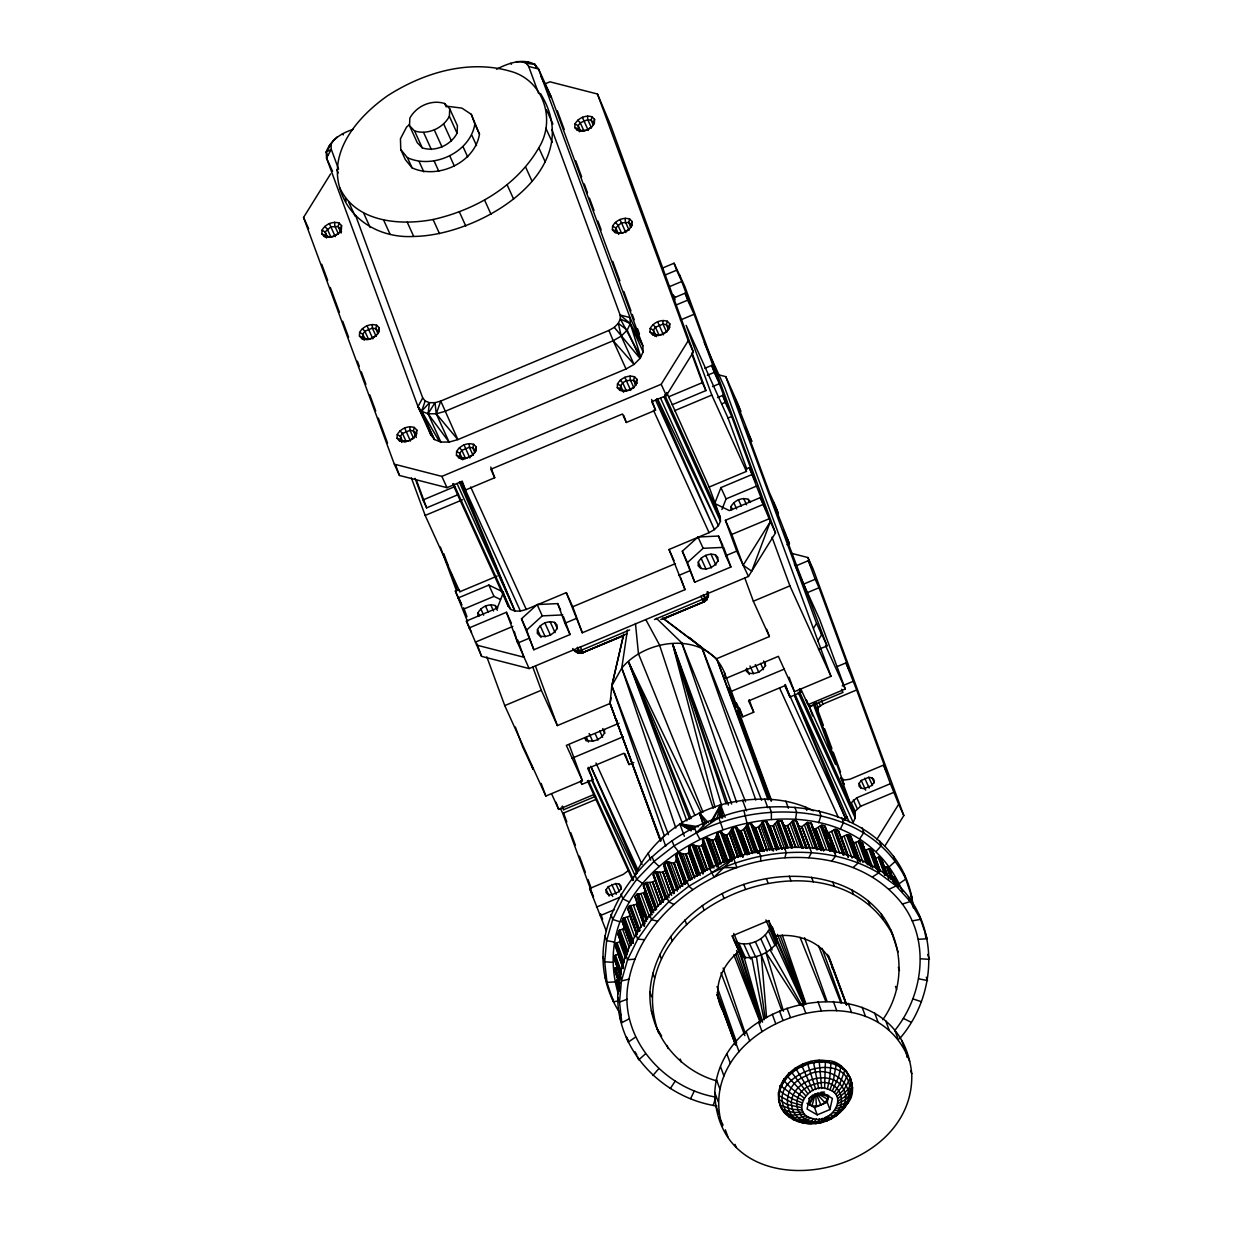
<?xml version="1.0" encoding="UTF-8"?>
<svg xmlns="http://www.w3.org/2000/svg" width="1233" height="1233" viewBox="0 0 1233 1233"><rect width="100%" height="100%" fill="white"/><g stroke="black" fill="none" stroke-linecap="round" stroke-linejoin="round"><path stroke-width="1.5" d="M625.932 955.729L617.949 934.059L618.904 930.684L625.547 927.802M825.124 1117.437L826.665 1120.982L831.967 1117.607L831.797 1118.547C816.061 1127.316 792.511 1125.344 782.046 1109.407C767.327 1082.358 801.296 1055.587 827.158 1060.858L830.95 1063.247L829.701 1078.459L827.374 1088.986C808.401 1081.31 788.75 1114 813.472 1118.732C831.212 1124.45 849.876 1095.104 827.374 1088.986M339.568 187.339C355.243 222.356 399.924 225.824 433.06 219.505C475.491 209.995 516.612 186.198 538.821 147.806C556.222 119.724 543.445 80.299 510.678 71.344C468.571 59.107 423.412 72.732 387.547 95.773C358.865 115.917 328.949 149.671 339.568 187.339C348.276 220.245 380.858 238.493 413.718 236.443C479.93 235.657 588.403 170.709 540.486 93.554M911.742 1073.743C915.379 1181.214 717.606 1215.121 714.786 1092.484C719.764 992.642 900.275 959.89 911.742 1073.743L910.601 1070.645M620.661 975.981L614.311 959.351L614.835 955.544L617.949 954.142L623.266 968.599M321.844 233.916L322.013 230.217C325.188 224.314 332.633 220.954 339.106 223.034L341.572 225.624L341.402 229.307C338.428 235.703 330.937 238.925 324.31 236.489L321.844 233.916L330.305 237.306M359.45 336.116L359.62 332.432C362.795 326.514 370.239 323.154 376.712 325.25L379.178 327.839L379.024 331.523C376.034 337.904 368.544 341.14 361.916 338.705L359.45 336.116L367.927 339.507M379.178 327.839L377.514 333.465L379.024 331.523M409.51 125.674L409.849 118.152C416.322 106.1 431.504 99.257 444.681 103.526L449.721 108.781L457.428 125.735L457.073 133.256C450.6 145.294 435.434 152.137 422.256 147.883L417.216 142.627L409.51 125.674L414.55 130.929L422.256 147.883M397.057 438.331L397.226 434.648C400.401 428.73 407.846 425.37 414.319 427.466L416.8 430.04L416.631 433.739C413.487 440.366 406.335 442.832 399.523 440.921L397.057 438.331L400.263 439.179L402.143 441.137L408.185 441.106M416.8 430.04L415.12 435.681L416.631 433.739M457.073 133.256L449.382 116.303L449.721 108.781M456.441 455.239L456.611 451.54C459.801 445.622 467.245 442.262 473.719 444.358L476.185 446.947L476.015 450.631L472.424 455.47L473.256 454.453L468.632 457.366L463.377 458.599L458.923 457.813L456.441 455.239L464.918 458.63L471.253 456.21M476.185 446.947L474.52 452.573L476.015 450.631M477.895 616.392L478.065 612.709C481.24 606.79 488.684 603.43 495.157 605.526L497.639 608.1M537.465 629.601L537.295 633.284L539.777 635.874C546.234 637.97 553.679 634.61 556.869 628.691L557.039 625.008L554.557 622.418C548.084 620.322 540.64 623.682 537.465 629.601L541.025 637.446M574.809 127.677L574.979 123.978C578.169 118.075 585.613 114.715 592.071 116.796L594.553 119.385L594.383 123.069C591.254 129.696 584.103 132.178 577.291 130.251L574.809 127.677L578.03 128.509L579.911 130.467L585.937 130.436M594.553 119.385L592.888 125.026L594.383 123.069M620.893 233.268L614.897 232.467L612.416 229.877L612.585 226.194C615.776 220.275 623.22 216.916 629.693 219.012L632.159 221.601L631.99 225.285C629.369 230.494 624.854 232.96 619.351 233.237L623.544 232.652M614.897 232.467L617.517 232.683L615.637 230.725L615.76 227.92L621.37 222.819L628.738 222.464L630.618 224.437L630.495 227.226L631.99 225.285M617.301 387.686L617.471 383.987C620.646 378.084 628.09 374.724 634.563 376.805L637.045 379.394L636.875 383.078C633.731 389.705 626.58 392.186 619.783 390.26L617.301 387.686L620.507 388.518L622.388 390.476L628.429 390.445M604.509 729.582L604.34 733.265C601.165 739.184 593.72 742.543 587.247 740.447L584.766 737.858L586.199 741.002M620.507 388.518L620.631 385.713L622.742 382.816L626.256 380.612L633.623 380.273L635.504 382.23L635.365 385.035L636.875 383.078M606.158 889.579L606.035 892.384L607.915 894.341L611.291 894.927L618.796 891.783L620.893 888.885L621.016 886.08L619.136 884.123L615.76 883.537L608.254 886.681L606.158 889.579L609.117 896.098M650.022 332.093L650.192 328.41C653.382 322.491 660.826 319.131 667.3 321.227L669.766 323.801L669.596 327.5C666.621 333.881 659.131 337.118 652.504 334.682L650.022 332.093L658.499 335.484M669.766 323.801L668.101 329.442L669.596 327.5M698.31 562.048L698.14 565.747L700.621 568.321C707.095 570.417 714.539 567.057 717.714 561.138L717.883 557.455L715.402 554.865C708.944 552.785 701.5 556.145 698.31 562.048L701.161 568.336M730.876 510.154L731.046 506.47C734.221 500.552 741.665 497.192 748.138 499.288L750.62 501.862M765.369 662.029L765.2 665.712C762.025 671.631 754.565 674.99 748.107 672.894L745.626 670.32M851.155 805.534L851.279 802.791L856.765 797.813L890.396 783.695L883.552 765.107L849.922 779.225L844.251 780.042L840.906 777.653L850.523 803.793M794.453 693.131L853.144 822.38L855.209 818.034L855.132 811.268L851.279 802.791M859.139 783.34L859 786.145L860.881 788.103L864.271 788.688L871.762 785.544L873.873 782.647L873.997 779.842L872.116 777.884L868.726 777.299L861.235 780.443L859.139 783.34L861.358 788.226M619.706 991.116L616.284 981.237L617.116 979.819L619.767 987.047M794.653 695.104L846.809 816.647L844.482 820.438L845.283 817.911L794.376 695.35M802.914 1112.074L793.62 1112.52L782.046 1109.407C769.716 1085.965 797.073 1061.875 819.775 1062.214C847.919 1051.071 868.109 1103.997 836.159 1108.359M887.714 876.493L881.78 859.694L878.867 857.182L875.6 858.153L880.254 870.806M621.016 1014.744C568.321 936.186 640.528 841.507 718.762 817.756C792.742 788.642 904.205 817.109 913.376 907.812M618.288 993.752C572.913 842.231 841.954 744.686 902.633 891.644M716.943 1106.032C663.801 1098.125 617.856 1052.319 617.702 997.189C618.796 930.915 674.158 878.59 733.589 858.076C792.387 837.577 868.109 844.528 908.459 896.638C939.716 938.883 933.443 999.84 899.566 1038.787M713.213 1105.492L715.849 1097.123C661.951 1087.876 616.5 1035.181 628.984 979.202C640.374 925.289 686.488 885.294 736.856 867.57C792.511 848.165 864.194 854.731 902.386 904.066C930.437 941.611 923.224 995.617 894.619 1030.68M802.698 1100.283L793.297 1095.12L780.289 1085.61L779.811 1090.696L783.433 1093.579L791.971 1098.711L801.804 1102.718M698.51 875.307L689.201 850.015C687.644 838.086 705.353 854.084 702.841 839.488C706.185 835.465 709.083 839.827 712.489 840.166C718.269 840.074 714.369 831.643 720.442 831.951C730.152 841.199 728.58 826.742 736.548 827.312C743.067 838.995 747.244 816.678 753.224 826.172L762.518 851.464M719.348 817.51L720.581 804.902C750.897 796.718 784.989 796.04 813.426 810.79M838.64 831.597C835.712 825.108 830.533 835.173 826.187 831.813M847.163 1104.044L850.77 1097.185L851.109 1094.087M824.584 1088.539L825.386 1062.337L827.158 1060.858M663.154 902.294L653.182 875.199C654.723 868.34 662.475 875.384 665.157 869.943C662.244 865.905 665.974 859.648 670.922 862.668C679.568 864.888 673.28 854.731 678.967 853.128C682.296 853.236 689.185 856.319 689.201 850.015M722.43 1126.453C690.634 1024.793 872.532 960.26 909.63 1061.366M780.289 1085.61L779.21 1094.21L778.455 1092.438L779.056 1100.453L780.088 1105.092L784.573 1112.89L780.304 1105.539M630.772 944.956L622.126 921.467L623.482 918.138L630.34 915.811M660.534 841.091L610.058 703.457L611.83 685.764L621.756 668.086L627.443 630.001M716.774 1080.909C677.857 1070.121 648.527 1032.915 649.93 992.164C653.32 940.332 696.876 900.398 743.761 884.431C790.06 868.833 848.72 874.197 881.302 914.115C904.328 944.478 904.991 988.681 882.782 1019.706M658.576 1032.792C613.433 906.548 831.566 819.513 892.553 934.537M795.516 819.39L796.657 812.177L794.853 807.261M615.652 947.144L615.868 943.353L619.567 941.781L625.547 958.041M732.279 935.924L735.485 942.027C748.57 947.622 764.552 940.055 770.255 927.416L768.837 920.573M837.947 1103.504L845.314 1099.882L852.095 1092.284L852.496 1087.383L850.416 1078.135L846.177 1070.753L841.63 1067.978L841.045 1066.16L838.671 1076.64L832.275 1091.035M611.075 697.863L610.058 703.457L660.549 840.844M619.536 984.427L614.466 969.03L617.903 966.379M662.491 899.211L654.507 877.526C656.85 885.941 644.011 878.959 643.456 886.095L653.043 911.819M623.312 636.089L611.83 685.764L664.433 836.159M829.917 1109.546L832.398 1098.403L822.226 1092.592L809.557 1097.909L807.076 1109.037L817.248 1114.863L829.917 1109.546L827.251 1102.302L828.684 1095.474L817.464 1092.885M850.94 837.238C850.554 831.628 841.553 837.361 841.538 837.361L848.181 855.44M623.682 634.178L611.83 685.764L668.456 834.679M784.959 857.659L786.222 852.527L784.404 847.61M409.356 124.595L406.505 127.184L400.448 138.759L400.756 149.532L407.399 157.654C432.999 169.553 470.282 152.63 474.859 123.994L471.299 114.33L461.866 108.103L448.196 106.392M400.756 149.532L405.38 159.704L412.022 167.827C437.623 179.725 474.89 162.802 479.467 134.166L471.299 114.33M628.337 909.954C626.272 903.142 636.798 907.349 637.862 901.986M716.805 819.082L720.581 804.902C684.207 816.277 649.544 840.783 634.548 876.786M813.795 1095.336L808.416 1103.982L812.038 1105.724L815.152 1094.118M339.106 223.034L338.15 226.502L341.125 233.022M376.712 325.25L375.757 328.702L377.992 333.604M414.319 427.466L413.379 430.918L416.338 437.453M473.719 444.358L472.763 447.81L474.982 452.711M592.071 116.796L591.131 120.264L593.35 125.15M629.693 219.012L628.738 222.464L630.957 227.365M634.563 376.805L633.623 380.273L635.843 385.158M667.3 321.227L666.344 324.68L668.563 329.581M812.948 1090.604L802.113 1066.468L802.853 1064.094L803.515 1065.928L810.882 1061.521L813.641 1062.861L819.128 1060.426L819.775 1062.214C835.188 1060.827 854.561 1071.831 851.618 1089.463M818.697 822.704L820.916 815.645L819.113 810.728M761.3 1020.724L739.815 953.232L744.131 957.394C755.983 958.827 768.298 953.248 775.788 944.093L776.374 937.881L804.548 1004.633M819.282 1118.87L817.756 1122.539L815.845 1123.525L797.782 1121.429M848.011 1074.005L842.293 1086.396L835.897 1094.38M895.697 880.516L894.326 877.125L890.426 877.357M781.614 1085.826L783.849 1079.045L784.527 1080.832L788.981 1073.08L791.971 1072.787L795.424 1068.025L802.113 1066.468M788.981 1073.08L787.764 1076.748L805.781 1095.752M355.798 215.975L422.719 397.905L425.169 401.002L421.624 411.252L434.448 439.518L440.859 442.046L449.089 442.077L457.875 439.611L626.04 368.991L634.039 364.413L640.05 358.402L643.133 351.883L642.84 345.841L551.398 97.284L538.559 69.017L534.891 64.363C522.36 57.936 508.088 63.33 496.483 69.233M708.158 593.011L708.528 595.616L704.952 601.319L662.892 619.089M662.938 619.12L703.735 601.997L706.971 599.577L708.081 593.689L708.019 597.096L704.952 601.319L660.842 619.505M812.038 1105.724C818.712 1107.188 826.542 1103.52 828.499 1096.723L818.82 1093.517M829.963 1089.833L833.523 1079.692L836.128 1064.927L834.587 1062.8L830.95 1063.247M636.952 899.566C630.448 892.754 644.027 895.066 645.676 890.765M503.526 592.164L497.315 608.054L466.398 621.047L481.579 656.357L529.127 668.563L748.462 576.458L775.495 532.918L684.731 286.21L674.066 263.215L662.136 268.224M751.853 474.613L720.935 487.59L714.708 503.48L729.397 510.601L760.314 497.608L765.446 508.921L749.294 467.646L745.626 469.172L746.443 471.391L709.16 487.05L720.272 517.244L720.457 521.266L718.407 525.612L714.4 529.62L709.067 532.671L669.026 549.486L685.024 589.636L582.3 632.776L566.301 592.626L526.275 609.441L520.418 611.075L514.932 611.059L510.662 609.379L508.227 606.282L452.634 483.814M721.921 509.491L726.067 498.903L720.935 487.59M850.416 1078.135L844.066 1089.433L837.099 1096.43M654.954 879.668L662.737 901.816M837.053 1114.447L834.217 1116.235L830.425 1114.586M422.719 397.905L417.987 406.628L434.448 439.518L430.81 434.879L417.987 406.628L326.529 158.055L326.267 152.029C330.29 140.069 341.556 132.964 353.1 129.434M521.913 61.65L526.244 63.33L528.68 66.428L538.559 69.017L630.017 317.575L630.279 323.616L627.196 330.12L621.201 336.131L613.202 340.724L445.051 411.344L436.266 413.795L428.051 413.764L421.624 411.252L417.987 406.628M844.096 784.358L817.402 711.795L818.327 707.603L822.997 704.074L856.642 689.956L845.946 662.892L837.099 666.606M700.868 596.094L703.735 601.997L708.019 597.096L707.973 591.701M690.619 1098.634L694.456 1090.619M840.274 829.254L843.511 822.519L841.707 817.602M753.224 826.172C759.05 833.046 763.52 814.427 768.128 824.23L777.437 849.537M809.495 1104.706L814.828 1093.979M713.075 819.96L720.581 804.902L725.143 817.294M808.894 857.629L811.499 852.496L801.928 826.649L798.599 826.141M852.496 1087.383L845.591 1096.26L838.132 1101.054M341.572 225.624L339.907 231.265L341.402 229.307M630.618 224.437L632.159 221.601M635.504 382.23L637.045 379.394M573.9 650.038L577.352 652.658L581.606 653.12L623.898 635.519L581.606 653.12L577.352 652.658L573.9 650.038L579.063 653.305L583.101 652.658L582.592 651.101M710.485 822.519L720.581 804.902L722.785 817.818M520.418 611.075L461.62 481.548L446.993 487.682L399.446 475.46L394.313 464.163L303.549 217.455L330.583 173.915M394.313 464.163L441.861 476.385L661.196 384.264L688.23 340.724L597.466 94.016L549.918 81.81L544.801 83.952M462.175 481.086L465.457 490.025L494.71 477.741L490.857 469.264L622.465 413.995L626.318 422.472L655.555 410.188L651.718 401.711L666.329 395.562L693.362 352.037L610.72 125.427L597.466 94.016M813.549 628.198L816.554 623.359L725.79 376.651L718.469 374.77M817.695 641.114L821.687 634.671L820.623 631.758L827.035 645.892L818.527 649.467M876.663 839.719L898.687 804.24L890.396 783.695M884.801 846.192L903.82 815.552L813.056 568.845L807.923 557.547L791.463 553.309M748.462 576.458L743.145 565.223L770.363 521.621L760.314 497.608M768.128 824.23L769.931 825.94L773.199 825.725L777.607 820.839L782.076 821.07L792.264 847.04M816.338 1118.994L813.41 1122.739L808.879 1123.263M670.305 1088.539L675.237 1081.079M859.663 838.887L863.824 832.599L862.021 827.682M834.618 1110.625L842.601 1109.561C862.823 1086.52 827.775 1061.351 806.212 1075.931C779.765 1084.608 780.905 1124.82 811.9 1123.602M848.535 1101.978L844.297 1108.267L836.513 1115.603L831.289 1118.87L827.882 1116.173L825.879 1119.24C797.073 1132.31 783.864 1091.714 814.212 1084.393C841.338 1073.789 853.421 1111.056 825.879 1119.24L825.833 1117.144M834.279 1092.561L839.904 1083.715L844.775 1070.383L846.177 1070.753M629.631 629.971L581.729 650.084L580.034 652.519L577.214 647.587M337.118 136.986L333.095 141.024L326.267 152.029L327.577 155.45M414.55 130.929C427.743 135.183 442.909 128.34 449.382 116.303M855.132 811.268L860.603 806.29L894.249 792.172M784.28 825.355C789.921 828.191 791.293 817.371 796.996 821.61L806.767 847.98M831.859 860.911L835.758 855.964L824.677 825.956C820.377 822.997 815.614 831.427 812.917 828.468M337.811 234.147L338.643 233.129L334.02 236.042L328.764 237.275M375.418 336.362L376.25 335.33L371.626 338.243L366.386 339.476M590.777 127.908L591.624 126.891L586.985 129.804M413.024 438.578L413.856 437.545L409.233 440.458M628.383 230.124L629.231 229.091L624.607 232.004M666.005 332.34L666.837 331.307L662.213 334.22L656.958 335.453M633.269 387.917L634.101 386.9L629.477 389.813M845.237 818.496L846.809 816.647L849.121 821.733M847.256 1101.639L850.369 1098.033M652.843 1075.515L658.715 1068.749M876.339 851.325L881.287 845.622L879.483 840.706M801.928 826.649L807.338 822.473L811.499 823.474L821.471 850.585M629.323 1018.751L621.802 1022.696L619.505 1002.105L621.447 980.929L627.566 959.752L637.677 939.145L651.533 919.679L668.733 901.862L688.831 886.219L711.256 873.134L723.154 867.678L736.856 867.57L733.589 858.076L713.999 877.172L709.453 868.217M706.509 822.442L696.414 832.814L673.989 845.9L653.906 861.543L636.69 879.36L622.85 898.826L612.724 919.433L606.621 940.609L604.679 961.786L606.96 982.377L613.418 1001.828L618.75 1000.826M425.169 401.002L429.485 402.682L435.018 402.682L440.767 401.049L608.932 330.429L614.296 327.346L618.303 323.308L620.353 318.946L620.137 315.001L551.875 129.48M627.936 870.883L623.266 874.413L589.636 888.531L606.235 930.915M707.033 595.893L702.964 600.671L705.461 599.839L703.596 594.522M813.472 1118.732C809.572 1124.65 802.051 1123.987 797.027 1119.826M563.481 616.7L570.047 634.548L533.858 649.76L521.497 618.796L537.141 604.555L557.686 603.6L560.614 610.058M533.858 649.76L526.63 630.109L542.273 615.868L562.818 614.913M694.703 582.207L687.475 562.556L703.134 548.315L723.663 547.36L730.892 567.01L694.703 582.207L682.342 551.243L698.001 537.018L718.531 536.047L722.939 545.741M808.817 1098.618L812.886 1094.919M645.321 1053.968L638.694 1059.902L637.492 1056.635M853.251 867.415L858.353 862.823L856.55 857.921M889.856 866.229L895.435 861.235L893.632 856.319M810.882 1061.521L807.769 1064.295L815.784 1089.525M703.426 601.627L705.461 599.839M675.823 828.052L621.756 668.086C646.693 637.615 707.418 630.911 724.418 672.494L771.596 800.71M838.193 1113.522L841.584 1110.717L835.558 1116.204M842.601 1109.561L845.453 1106.525L839.365 1113.075L832.691 1112.721M837.854 1098.68L848.042 1089.494L851.602 1082.697M703.704 601.951L706.971 599.577L706.524 598.144M810.775 1118.084L802.575 1122.076L792.85 1119.394L795.485 1119.086M635.427 1037.153L628.26 1042.132L626.441 1037.23L628.352 1040.452M899.828 883.198L905.885 879.006C868.279 803.515 764.198 797.474 696.414 832.814L694.611 827.898M711.256 873.134L733.589 858.076M872.471 876.956L878.651 872.918L896.129 885.941L910.262 901.554L920.712 919.325L912.281 920.881M831.289 1118.87L827.882 1119.564M581.606 653.12L627.135 633.67M842.617 819.436L845.283 817.911L784.912 684.931M705.446 600.44L706.971 599.577M326.267 152.029L331.276 149.332L331.061 145.386L329.334 145.509M909.168 900.105L912.328 898.441L904.066 874.089M706.756 597.743L708.019 597.096M859.031 859.586L852.512 843.233L859.416 841.076L862.36 842.987L870.991 866.475M808.324 1117.067L801.589 1119.888L795.516 1120.196C743.006 1080.647 861.035 1035.427 849.229 1099.589L844.328 1103.504L837.284 1105.955M889.008 889.286L896.129 885.941L894.31 881.025M664.618 275.236L676.64 270.181L674.066 263.215M669.75 286.534L681.772 281.494L676.64 270.181M673.079 298.232L685.101 293.177L690.233 304.489L681.772 281.494M675.715 305.168L687.66 300.143L685.101 293.177M680.431 320.01L694.087 314.276L687.66 300.143M704.86 368.297L711.688 365.43L718.099 379.564L694.087 314.276M707.372 375.279L714.246 372.397L711.688 365.43M458.476 494.479L426.618 507.857L423.027 499.951L454.885 486.573M691.728 353.856L702.332 382.662L668.687 396.779L669.041 397.704M712.504 386.592L719.378 383.71L714.246 372.397M709.16 487.05L672.293 404.686L705.923 390.568L692.006 352.761M497.13 576.088L459.832 591.748L425.185 515.44L462.483 499.781M674.513 410.728L711.795 395.069L686.149 325.389L728.025 418.033L746.859 469.187M717.56 397.565L722.708 395.392L727.84 406.705L719.378 383.71M721.613 403.9L725.266 402.359L722.708 395.392M728.025 418.033L731.693 416.492L725.266 402.359M467.615 621.74L455.362 591.069L459.03 589.544L459.832 591.748M457.936 598.051L488.854 585.059L502.941 591.886M463.069 609.349L493.986 596.371L500.506 599.531M726.067 498.903L756.985 485.91M468.956 628.013L506.424 612.277L511.418 623.266M775.495 532.918L770.363 521.621L751.729 571.187L743.145 565.223L736.733 551.089L725.405 520.311L762.873 504.574M475.368 642.146L512.851 626.41M743.145 565.223L731.816 534.444L769.3 518.708M582.3 632.776L572.729 606.759L675.453 563.62M528.726 638.447L517.752 643.056L529.127 668.563M570.047 634.548L564.914 623.251L575.873 618.642M678.612 575.503L689.571 570.894M730.892 567.01L725.759 555.698L736.733 551.089M786.993 544.709L789.428 543.676L773.276 502.401L778.408 513.714L775.85 506.748L769.423 492.614L745.41 427.342L751.822 441.46L735.669 400.201L740.802 411.498L738.228 404.532L725.79 376.651M654.476 619.536L702.363 599.423L705.014 597.913L703.195 594.768M795.948 565.885L808.339 560.676L812.193 569.153L807.923 557.547M569.122 744.64L582.392 780.705L545.834 796.056L504.759 705.615L541.318 690.264L532.702 666.822M664.048 618.981L716.697 658.684L769.392 636.552L753.348 601.226L789.906 585.875L771.997 537.187M802.791 584.457L815.183 579.263L808.339 560.676M806.644 592.95L819.02 587.74L815.183 579.263M541.318 690.264L557.362 725.59L610.058 703.457L660.934 840.675M619.043 723.247L566.348 745.379L582.392 780.705M725.682 678.458L778.377 656.341L794.422 691.667L830.98 676.316L724.819 387.794L704.29 342.574M571.958 758.264L623.251 736.733M731.154 691.405L784.219 669.118M580.496 781.229L581.914 784.373L592.888 779.765L588.28 767.265M592.888 779.765L587.756 768.467L623.944 753.255L629.077 764.568L633.777 762.595M736.348 702.687L742.775 716.82L753.733 712.212L749.14 699.712M753.733 712.212L748.601 700.914L784.789 685.718L789.921 697.015L800.895 692.407L799.631 688.985M842.17 685.933L852.789 681.479M551.552 793.759L558.641 809.372L594.152 794.453M800.88 689.062L807.969 704.675L845.252 689.016L819.606 619.32L794.422 563.82M562.233 806.552L563.666 809.711L595.539 796.333M812.655 715.941L809.341 706.54L842.971 692.422L841.538 689.262M809.326 706.941L813.718 705.091L835.604 764.568L809.68 707.48M589.636 888.531L593.489 897.023L562.71 813.379L596.34 799.261M596.479 907.118L619.49 897.454M600.317 915.595L614.481 909.646M806.952 1103.258L814.581 1107.619L827.251 1102.302M879.992 870.729L872.687 850.847L869.419 848.628L866.229 849.876L872.887 867.955M723.154 867.678C772.428 847.364 831.689 845.345 878.651 872.918L876.848 868.001M627.15 999.254L619.505 1002.105L617.702 997.189M806.151 1115.695L798.383 1117.869L788.519 1116.651M576.659 652.257L578.616 651.872L579.063 653.305L583.101 652.658L580.219 646.77M902.386 904.066L910.262 901.554L908.459 896.638M576.058 650.901L581.729 650.084M628.984 979.202L621.447 980.929L619.644 976.012M883.691 867.354C891.983 863.485 890.889 878.343 894.187 882.104M804.332 1114.015L791.756 1115.249L784.882 1113.307L783.895 1111.149L786.469 1113.445M815.845 1123.525L821.81 1122.492L822.241 1118.331M634.779 959.166L627.566 959.752L617.949 933.535M918.385 939.299L927.17 938.76L918.909 914.408M614.373 981.93L606.96 982.377L605.156 977.461M820.931 1092.207L824.476 1092.037M528.418 61.835L516.396 61.65M801.943 1109.916L792.172 1109.33L780.088 1105.092M581.745 131.037L583.286 131.068M624.237 391.046L625.778 391.077M403.992 441.691L405.534 441.722M463.377 458.599L464.918 458.63M920.558 958.781L929.451 959.351L927.648 954.434M612.184 962.264L604.679 961.786L602.875 956.87M707.927 595.585L707.079 591.84M644.35 939.654L637.677 939.145L635.874 934.229M577.291 130.251L579.911 130.467M324.31 236.489L326.93 236.705M652.504 334.682L655.124 334.898M361.916 338.705L364.536 338.921M619.783 390.26L622.388 390.476M399.523 440.921L402.143 441.137M458.923 457.813L461.543 458.029M618.134 984.242L616.793 983.441M526.244 63.33L534.891 64.363L536.54 67.645M801.419 1107.588L786.854 1104.46L778.47 1099.189M698.495 826.757L679.815 823.844L684.377 836.236M614.034 942.043L606.621 940.609L604.802 935.693M918.724 978.832L927.524 980.528L926.307 977.245M614.681 971.311L615.899 972.236M801.373 1105.169L791.339 1102.333L778.963 1095.613M476.447 645.044L523.994 657.266L517.798 640.127M657.466 921.221L651.533 919.679L649.729 914.763M612.416 229.877L615.637 230.725M694.641 827.913L679.815 823.844L691.143 830.857M619.875 921.822L612.724 919.433L610.921 914.516M912.929 998.884L921.405 1001.705M693.809 829.562L679.815 823.844L690.896 830.364M630.279 323.616L620.353 318.946L640.744 356.907L630.279 323.616L620.137 315.001L630.017 317.575L642.84 345.841L630.279 323.616L643.133 351.883M903.357 1018.381L911.279 1022.311M629.539 902.14L622.85 898.826L621.031 893.91M673.757 904.359L668.733 901.862L666.93 896.946M824.677 825.956L834.756 851.941M574.979 123.978L578.154 125.704L580.373 130.606M612.585 226.194L615.76 227.92L618.719 234.455M650.192 328.41L653.367 330.136L656.326 336.655M617.471 383.987L620.631 385.713L623.605 392.248M322.013 230.217L325.173 231.943L327.392 236.844M359.62 332.432L362.779 334.158L364.999 339.06M456.611 451.54L459.786 453.266L462.745 459.801M397.226 434.648L400.386 436.374L402.605 441.275M818.573 1094.149L827.543 1099.22M784.882 1113.307L789.043 1115.742M804.039 1097.94L791.247 1088.246L784.28 1081.141L783.849 1079.045M642.763 883.537L636.69 879.36L634.887 874.444M834.587 1062.8L840.767 1067.316M662.583 617.964L701.993 647.895L761.624 800.309M689.339 637.415L701.993 647.895L755.844 800.063M692.776 889.548L688.831 886.219L687.012 881.302M849.784 1096.291L850.77 1097.185M659.193 866.537L653.906 861.543L652.087 856.627M795.424 1068.025L810.297 1092.037M656.403 618.272L681.772 642.871L745.564 801.697M593.011 122.221L591.131 120.264L587.756 119.663L580.25 122.807L578.154 125.704L579.51 131.777M548.993 94.787L551.398 97.284L540.671 75.876M675.407 297.446L672.925 294.857L675.067 299.573M668.224 326.637L666.344 324.68L662.969 324.094L655.463 327.238L653.367 330.136L654.723 336.208M377.637 330.675L375.757 328.702L372.381 328.117L364.891 331.261L362.779 334.158L364.136 340.231M474.643 449.783L472.763 447.81L469.388 447.225L461.882 450.369L459.786 453.266L461.142 459.339M415.244 432.875L413.379 430.918L409.988 430.332L402.497 433.477L400.386 436.374L401.742 442.447M577.753 120.171L580.25 122.807L583.964 130.975M615.359 222.387L617.856 225.023L621.571 233.191M652.966 324.587L655.463 327.238L659.177 335.391M620.23 380.18L622.742 382.816L626.441 390.984M324.772 226.41L327.284 229.045L330.983 237.214M362.379 328.625L364.891 331.261L368.59 339.429M459.385 447.733L461.882 450.369L465.596 458.537M399.985 430.826L402.497 433.477L406.196 441.63M572.713 648.512L575.087 651.656M816.739 1093.717L824.831 1102.549M708.297 822.719L699.419 812.886L703.581 825.987M608.932 330.429L613.202 340.724L634.039 364.413L621.201 336.131L618.303 323.308L627.196 330.12L640.05 358.402L614.296 327.346M807.877 1093.763L791.971 1072.787M510.647 63.284L511.495 64.286M342.481 133.904L343.329 134.906M678.381 851.587L673.989 845.9L672.185 840.983M615.344 718.3L617.194 720.766M800.017 1005.018L765.94 952.508L783.464 1011.23M643.456 886.095L653.12 910.416M706.139 823.675L699.419 812.886L703.319 823.505M656.865 1028.152L661.643 1036.044M617.949 934.059L626.01 954.65M578.138 651.748L579.063 653.305M439.41 441.476L421.624 411.252L429.485 402.682L428.051 413.764L440.859 442.046M611.614 996.911L613.51 1000.133M634.995 1051.764L636.891 1055.001M770.116 949.949L802.144 1005.943M645.815 619.613L659.501 644.936L713.213 808.262M699.789 839.103L696.414 832.814L718.762 817.756L722.862 829.408M719.009 1117.16L723.108 1125.097M686.858 820.839L628.676 662.152L701.284 812.979M657.42 398.567L718.407 525.612L660.518 398.105M592.333 780.073L636.999 873.58M775.788 944.093L803.824 1004.864M845.946 662.892L849.799 671.369L819.02 587.74M789.428 543.676L783.017 529.543L827.035 645.892M749.294 467.646L755.706 481.779L731.693 416.492M883.552 765.107L887.406 773.584L856.642 689.956M591.455 127.816L587.756 119.663L587.617 116.025M688.23 340.724L693.362 352.037M816.554 623.359L821.687 634.671M898.687 804.24L903.82 815.552M711.795 395.069L746.443 471.391M825.571 645.66L845.252 689.016M588.218 130.39L582.377 117.258M702.332 382.662L705.923 390.568M629.061 230.032L625.362 221.878L625.223 218.241M789.906 585.875L830.98 676.316M748.138 499.288L749.556 502.432M625.825 232.605L619.983 219.474M872.116 777.884L874.336 782.785M743.684 498.502L746.535 504.79M666.668 332.247L662.969 324.094L662.83 320.457M868.726 777.299L872.44 785.452M663.431 334.821L657.59 321.674M738.428 499.735L741.295 506.023M864.749 778.223L869.188 788.026M861.235 780.443L865.689 790.23M733.805 502.648L736.656 508.936M821.455 700.683L822.997 704.074M731.046 506.47L732.464 509.599M818.789 702.209L820.33 705.6M816.03 702.517L818.327 707.603M546.481 109.86L552.908 123.994M814.227 702.995L817.309 709.776M856.765 797.813L860.603 806.29M813.549 703.319L817.402 711.795M853.328 799.97L857.182 808.447M725.405 520.311L731.816 534.444M666.683 392.51L672.293 404.686M806.459 700.221L809.341 706.54M840.906 777.653L843.989 784.435M545.911 128.34L552.338 142.458M661.196 384.264L666.329 395.562M664.664 394.776L720.272 517.244M799.523 691.805L855.008 814.011M664.155 397.257L720.457 521.266M798.105 692.268L855.209 818.034M655.617 400.139L714.4 529.62L656.865 398.829M538.821 147.806L545.233 161.939M653.459 410.204L709.067 532.671M779.58 687.983L838.363 817.464M715.402 554.865L718.253 561.154M763.597 661.011L765.739 665.728M710.948 554.095L715.941 565.084M760.576 663.369L763.427 669.658M613.202 340.724L626.04 368.991M633.932 387.84L630.233 379.672L630.109 376.034M698.001 537.018L703.134 548.315M705.708 555.328L711.41 567.889M755.32 664.602L758.896 672.463M630.695 390.399L624.869 377.267M525.628 167.072L532.039 181.205M701.084 558.241L706.077 569.23M749.988 665.959L753.548 673.804M746.504 668.194L749.356 674.482M682.342 551.243L687.475 562.556M507.179 184.904L513.591 199.037M669.026 549.486L674.019 560.476M474.859 123.994L479.467 134.166M471.915 135.414L476.539 145.586M444.681 103.526L446.223 106.917M462.991 146.619L467.615 156.791M484.631 200.193L491.042 214.326M443.741 124.071L451.448 141.024M449.644 155.682L454.253 165.854M434.324 130.004L442.015 146.958M423.628 132.517L431.334 149.47M459.4 211.968L465.812 226.101M434.155 161.014L438.763 171.187M770.147 924.149L776.913 939.068M770.502 925.891L777.376 941.01M770.255 927.416L777.406 943.183M776.004 943.846L765.909 919.926M768.39 930.745L775.187 945.711M419.205 161.723L423.828 171.896M765.292 935.015L772.089 949.98M407.399 157.654L412.022 167.827M760.807 938.806L766.849 952.107M433.06 219.505L439.487 233.638M755.367 941.75L761.408 955.051M749.51 943.553L755.552 956.854M743.807 944.046L750.604 958.997M738.814 943.168L745.611 958.133M743.838 957.363L733.743 933.443M735.485 942.027L742.636 957.779M733.589 939.5L740.509 954.496M407.291 222.31L413.718 236.443M566.301 592.626L572.729 606.759M383.694 220.214L390.121 234.347M554.557 622.418L557.408 628.707M602.752 728.564L604.894 733.281M550.103 621.648L555.097 632.637M599.716 730.922L602.567 737.211M363.766 213.355L370.177 227.488M473.087 455.378L469.388 447.225L469.249 443.587M537.141 604.555L542.273 615.868M544.863 622.881L550.565 635.442M595.185 733.727L598.036 740.016M469.85 457.952L464.009 444.82M336.84 169.815L338.258 172.959M348.739 202.166L355.166 216.299M540.224 625.794L545.217 636.783M589.127 733.496L592.703 741.357M332.571 171.356L326.529 158.055L331.276 149.332L338.566 169.152M586.369 737.319L588.511 742.019M470.667 486.958L526.275 609.441M596.001 762.996L642.069 864.487M590.931 766.387L637.8 869.619M521.497 618.796L526.63 630.109M457.042 483.552L514.932 611.059L461.065 481.81M591.778 780.319L635.396 876.386M341.526 231.712L338.15 226.502L330.783 226.841L325.173 231.943L326.529 238.015M453.559 483.613L510.662 609.379M588.295 780.381L633.5 879.946M587.494 780.843L632.776 880.578M338.474 234.054L334.775 225.901L334.652 222.264M335.237 236.628L329.396 223.497M441.861 476.385L446.993 487.682M376.08 336.27L372.381 328.117L372.258 324.479M488.854 585.059L493.986 596.371M495.157 605.526L497.3 610.243M372.844 338.844L367.002 325.712M619.136 884.123L621.355 889.024M490.703 604.74L493.554 611.029M413.687 438.486L409.988 430.332L409.865 426.695M615.76 883.537L619.459 891.69M410.45 441.06L404.609 427.913M485.463 605.973L488.314 612.262M611.768 884.462L616.223 894.264M608.254 886.681L612.709 896.468M303.549 217.455L308.682 228.752M480.839 608.886L483.69 615.175M478.065 612.709L479.498 615.837M560.399 808.293L562.71 813.379M455.362 591.069L461.789 605.203L459.832 599.916M466.398 621.047L471.53 632.344M590.761 766.417L637.045 871.515M799.508 689.247L800.895 692.407L799.523 688.954M776.79 940.979L804.286 1004.525M689.694 819.251L628.676 662.152L694.811 815.183M459.385 481.98L514.932 611.059M622.126 921.467L630.741 943.939M816.261 1094.01L820.916 1104.953M534.891 64.363L536.355 67.846M703.026 812.223L638.463 653.767L635.457 623.466M723 1010.937L721.875 1007.315L723 1010.937C710.732 990.5 721.582 964.884 739.137 951.367L732.14 935.939L768.698 920.589L775.696 936.017C798.707 932.657 828.037 943.445 832.537 968.676M800.047 937.311L825.848 1001.55M628.676 662.152L691.174 818.512M777.468 934.429L804.979 1004.232M818.45 945.557L840.906 1002.938M621.756 668.086L682.681 823.998M733.82 954.835L760.437 1022.928M720.981 972.837L744.855 1035.628M769.377 799.308L716.697 658.684L768.051 799.863M827.451 954.357L846.362 1004.849M729.027 687.475L736.363 707.31M737.704 710.917L771.103 801.08M832.552 966.98L846.578 1004.833M717.159 992.334L735.901 1042.887M679.599 274.913L680.493 277.348M895.775 879.499L898.425 886.727M895.882 879.992L897.871 885.417M894.326 877.125L898.025 886.527M893.771 876.94L896.437 884.169M893.139 876.971L895.805 884.2M894.079 882.628L889.363 868.972M888.022 867.107L893.339 881.564M887.606 866.768L892.923 881.225M887.02 866.645L891.675 879.299M886.373 866.737L891.027 879.391M881.533 859.247L888.854 879.114M882.088 862.53L886.743 875.183M879.946 857.551L886.604 875.615M879.483 857.259L886.126 875.322M878.867 857.182L885.525 875.245M878.235 857.32L884.893 875.399M872.394 850.416L880.023 871.238M879.776 871.762L872.687 850.847M870.56 848.905L878.543 870.575M870.051 848.658L878.019 870.344M869.419 848.628L876.74 868.51M817.34 708.99L823.305 725.204M824.63 728.811L831.921 748.616M833.246 752.222L840.536 772.028M868.803 848.843L876.108 868.71M862.006 842.601L871.084 866.984M870.236 865.705L862.36 842.987M859.971 841.276L868.602 864.765M859.416 841.076L868.063 864.564M858.785 841.122L867.415 864.61M806.305 700.144L807.969 704.675M858.183 841.368L866.152 863.054M898.102 951.999L890.842 929.898M855.717 842.617L863.023 862.484M881.302 914.115L883.013 918.755M850.909 836.221L860.372 862.006M850.508 835.866L859.586 860.726M856.087 852.357L858.738 859.586M898.348 967.427L899.489 970.525M855.163 850.462L858.492 859.493M848.273 834.756L856.92 858.245M847.688 834.618L856.334 858.106M789.105 677.241L794.422 691.667M847.056 834.695L855.702 858.183M846.485 835.003L854.454 856.688M868.109 900.537L869.82 905.192M844.143 836.436L852.126 858.122M766.741 629.339L769.392 636.552M785.329 684.515L789.921 697.015M841.245 837.392L847.888 855.455M838.471 830.61L848.289 857.197M838.024 830.302L847.95 856.889M895.497 986.415L896.638 989.513M744.732 577.784L753.348 601.226M835.62 829.408L844.929 854.7M835.018 829.316L844.312 854.608M834.371 829.455L843.68 854.746M833.832 829.809L843.141 855.101M831.659 831.412L839.627 853.097M851.695 889.64L853.406 894.279M836.452 852.419L828.576 832.568L835.882 852.435M828.853 832.599L836.159 852.481M718.531 536.047L725.759 555.698M825.17 826.218L835.142 853.313M830.179 842.648L833.508 851.679M825.293 829.408L828.622 838.44M901.647 1040.467L905.068 1049.761M822.134 825.278L831.443 850.585M821.517 825.247L830.811 850.554M820.885 825.447L830.194 850.739M557.316 110.754L564.221 129.496M575.78 160.907L581.637 176.843M584.242 183.917L587.494 192.764M589.451 198.081L594.013 210.458M597.913 221.092L601.18 229.939M612.739 261.35L619.891 280.816M623.806 291.435L630.972 310.916M632.267 314.446L634.224 319.763M637.476 328.61L639.434 333.912M820.377 825.833L829.686 851.124M894.742 1029.925L898.163 1039.203M818.388 827.59L826.357 849.275M815.984 828.93L823.952 850.616M815.691 829.008L823.675 850.693M815.414 828.992L823.382 850.678M885.695 1020.708L889.116 1030.002M805.488 806.767L806.798 810.312M811.16 823.089L821.132 850.184M832.645 881.78L834.356 886.435M810.636 822.873L820.608 849.969M811.684 826.187L816.493 839.041M817.818 842.663L820.33 849.676M807.969 822.442L817.941 849.552M651.61 399.461L655.555 410.188M807.338 822.473L817.309 849.568M528.68 66.428L538.621 93.446M806.736 822.719L816.708 849.814M806.274 823.135L815.583 848.427M874.721 1013.094L878.143 1022.388M804.471 825.031L813.117 848.52M810.189 848.227L801.65 826.665L809.619 848.335M799.046 826.372L807.029 848.042M796.595 821.255L806.567 848.35M806.166 847.734L796.996 821.61M796.025 821.101L805.997 848.196M862.129 1007.238L865.535 1016.531M793.281 820.916L803.253 848.011M785.806 801.157L788.411 808.231M792.649 820.993L802.621 848.088M792.064 821.286L802.036 848.381M791.648 821.733L800.957 847.04M811.576 877.233L813.287 881.888M790.076 823.752L798.722 847.241M795.963 847.117L787.425 825.586L795.408 847.271M787.717 825.555L795.686 847.241M784.758 825.524L792.742 847.21M784.496 825.478L792.465 847.163M782.076 821.07L792.048 848.165M781.63 820.746L791.601 847.857M781.028 820.639L791 847.749M739.584 708.143L742.775 716.82M848.212 1003.323L851.633 1012.617M828.73 956.007L846.67 1004.772M778.239 820.7L788.211 847.811M777.607 820.839L787.579 847.934M777.052 821.178L787.024 848.273M776.698 821.656L785.991 846.948M769.577 807.291L771.38 812.208L771.38 819.421M775.357 823.767L784.666 849.059M623.698 415.351L626.318 422.472M764.583 798.938L767.835 807.785M773.461 825.586L782.092 849.075M773.199 825.725L781.845 849.213M772.906 825.786L781.552 849.275M680.554 577.491L685.024 589.636M789.243 876.154L790.954 880.809M778.855 849.46L769.7 825.833L778.331 849.321M769.931 825.94L778.578 849.429M833.354 1001.427L836.775 1010.721M767.188 822.272L777.16 849.383M766.926 821.841L776.898 848.936M766.433 821.563L776.405 848.674M765.816 821.517L776.451 850.431M762.996 821.825L773.63 850.739M762.364 822.01L772.999 850.924M761.855 822.396L771.827 849.491M761.547 822.889L771.519 849.999M760.468 825.062L769.777 850.369M767.419 850.508L758.773 827.019L766.895 850.755M758.542 827.189L767.173 850.678M755.536 827.682L764.183 851.171M755.259 827.682L763.905 851.171M755.012 827.59L763.643 851.078M817.926 1001.612L821.348 1010.906M752.022 824.338L761.994 851.433M751.698 823.937L761.67 851.032M742.574 800.202L746.489 810.821M751.159 823.706L761.131 850.816M750.527 823.706L760.499 850.816M743.977 810.821L746.936 822.796M758.819 851.14L760.622 856.056L760.73 861.004M747.722 824.26L758.357 853.174M747.106 824.492L757.74 853.406M746.643 824.908L756.615 852.018M766.371 878.59L768.082 883.229M746.397 825.432L756.368 852.527M745.58 827.651L754.889 852.943M752.762 853.205L744.115 829.717L752.253 853.483M743.884 829.886L752.531 853.375M715.032 807.507L672.54 643.734L731.693 804.086M780.212 935.616L805.473 1004.078M740.925 830.641L749.572 854.13M740.632 830.657L749.279 854.145M740.37 830.595L749.017 854.084M738.382 829.362L747.691 854.654M802.344 1003.862L805.765 1013.156M736.933 827.682L746.905 854.777M736.548 827.312L746.52 854.407M735.993 827.143L745.965 854.238M772.382 927.016L773.754 930.73M735.346 827.204L745.318 854.299M732.572 827.99L743.206 856.889M731.986 828.268L742.62 857.182M731.57 828.715L741.542 855.825M731.385 829.239L741.357 856.349M730.845 831.489L740.154 856.781M738.274 857.12L729.628 833.631L737.796 857.444M729.427 833.816L738.074 857.305M726.53 834.818L735.161 858.307M726.237 834.864L734.883 858.353M725.96 834.833L734.606 858.322M743.761 884.431L745.472 889.07M723.786 833.785L733.096 859.093M722.106 832.275L732.078 859.37M786.993 1008.132L790.415 1017.425M721.675 831.951L732.31 860.85M721.089 831.828L731.724 860.742M720.442 831.951L731.077 860.85M717.745 832.953L728.379 861.867M717.19 833.292L727.162 860.387M716.82 833.755L726.792 860.865M781.614 1010.012L761.27 954.743L766.587 1017.718M716.697 834.294L726.669 861.389M716.435 836.529L725.744 861.821M779.533 1010.998L782.955 1020.292M724.125 862.221L715.479 838.733L723.694 862.576M814.581 1107.619L817.248 1114.863M715.294 838.949L723.941 862.437M712.489 840.166L721.135 863.655M712.196 840.243L720.843 863.732M711.919 840.228L720.565 863.716M709.591 839.411L718.901 864.703M707.711 838.07L718.346 866.969M707.218 837.793L717.853 866.691M772.29 1014.312L775.711 1023.606M706.601 837.731L717.236 866.629M705.97 837.901L716.62 866.799M703.365 839.118L713.999 868.032M702.841 839.488L712.813 866.599M702.533 839.981L712.504 867.092M722.168 893.493L723.879 898.148M702.486 840.521L712.458 867.616M702.502 842.725L711.811 868.032M710.3 868.679L701.824 844.959L710.069 868.849M698.972 846.624L707.619 870.113M698.695 846.732L707.341 870.221M698.402 846.747L707.048 870.221M695.951 846.146L705.261 871.438M693.871 844.99L703.843 872.101M693.347 844.775L703.319 871.87M758.603 1022.234L762.009 1031.528M692.715 844.759L703.349 873.673M692.098 844.975L702.733 873.889M689.617 846.408L700.252 875.322M689.139 846.824L699.111 873.92M688.877 847.333L698.849 874.428M688.893 847.857L698.864 874.952M697.431 875.754L688.8 852.265L697.092 876.17M688.661 852.496L697.308 875.985M686.134 854.13L694.78 877.619M685.872 854.253L694.503 877.742M685.579 854.299L694.21 877.788M702.348 905.469L704.058 910.124M683.005 853.93L692.314 879.221M680.755 852.989L690.727 880.1M746.273 1031.697L749.695 1040.991M680.2 852.82L690.172 879.915M679.568 852.866L689.54 879.961M678.967 853.128L688.939 880.239M676.64 854.746L686.611 881.842M676.208 855.178L686.18 882.289M676.023 855.717L685.995 882.813M676.1 856.211L685.995 883.599M685.101 884.261L676.563 860.542L684.901 884.462M674.097 862.607L682.743 886.095M673.85 862.746L682.481 886.234M673.557 862.807L682.203 886.296M662.506 837.392L665.758 846.239M670.922 862.668L680.231 887.976M735.654 1042.455L739.076 1051.749M668.517 861.959L678.489 889.055M717.005 994.492L735.608 1045.106L717.005 994.584M667.932 861.836L677.903 888.931M667.3 861.944L677.271 889.039M666.729 862.252L677.364 891.166M625.131 753.856L629.077 764.568M664.572 864.04L674.543 891.135M684.947 919.957L686.658 924.596M664.202 864.503L674.174 891.598M664.063 865.027L674.035 892.137M664.217 865.52L673.526 890.812M665.234 869.712L673.881 893.201M665.157 869.943L673.804 893.432M664.988 870.159L673.634 893.648M671.661 895.435L663.015 871.947L670.475 893.879M662.768 872.101L670.752 893.786M726.992 1054.215L730.414 1063.509M659.809 872.286L669.103 897.578M657.281 871.793L667.253 898.903M656.68 871.731L666.652 898.826M557.686 603.6L564.914 623.251M656.048 871.885L666.02 898.996M655.509 872.24L665.481 899.35M648.111 853.036L650.716 860.125M653.567 874.182L663.539 901.277M653.243 874.675L663.215 901.77M652.997 882.042L660.965 903.727M652.766 882.227L660.749 903.912M720.534 1066.699L723.956 1075.993M652.488 882.335L660.472 904.02M670.582 936.448L672.293 941.103M649.791 882.674L658.422 906.163M647.186 882.412L656.495 907.704M646.554 882.396L656.526 909.492M645.938 882.597L655.91 909.707M645.445 882.998L655.417 910.108M716.435 1079.569L719.841 1088.862M490.78 467.06L494.71 477.741M643.718 885.063L653.69 912.158M643.456 885.571L653.428 912.667M644.135 892.8L651.456 912.682M643.934 893L651.918 914.686M643.672 893.124L651.656 914.809M735.038 1144.378L736.178 1147.476M714.786 1092.484L718.207 1101.778M640.975 893.694L649.621 917.182M638.309 893.663L647.618 918.97M725.328 1129.829L728.179 1137.566M637.677 893.709L646.986 919.001M715.649 1105.122L719.07 1114.416M659.732 954.388L661.443 959.043M637.076 893.971L646.385 919.263M636.629 894.403L646.601 921.498M637.615 901.385L639.619 906.794M639.865 907.396L643.179 916.427M635.149 896.561L645.121 923.671M634.949 897.085L644.32 922.9M644.535 925.783L636.567 904.097L644.104 926.137M636.382 904.313L644.366 925.983M633.485 905.253L641.453 926.923M630.772 905.454L640.081 930.761M630.14 905.546L639.449 930.853M629.57 905.854L638.879 931.162M629.169 906.317L638.478 931.624M652.781 973.176L654.492 977.831M627.951 908.567L637.261 933.859M580.651 780.951L581.914 784.373M627.813 909.091L637.122 934.398M630.186 916.027L636.829 934.09M629.955 916.196L636.598 934.26M680.169 1059.055L681.31 1062.152M535.461 666.082L557.362 725.59M627.366 917.198L634.687 937.08M624.669 917.645L633.3 941.133M624.037 917.799L633.33 943.091M623.482 918.138L632.791 943.445M503.28 592.811L508.227 606.282M623.143 918.631L631.789 942.12M649.93 992.164L651.64 996.803M625.408 928.033L630.726 942.49M625.193 928.218L630.51 942.675M622.203 920.928L630.972 945.418M666.976 1045.476L668.116 1048.574M506.424 612.277L517.752 643.056L514.315 631.404M622.711 929.42L629.354 947.499M651.317 1010.69L653.028 1015.345M620.029 930.098L628.013 951.784M619.413 930.298L627.381 951.984M618.904 930.684L626.888 952.369M618.627 931.192L627.258 954.681M425.508 420.484L430.81 434.879M616.932 942.675L624.252 962.557M616.33 942.937L623.651 962.803M615.868 943.353L623.189 963.235M615.652 943.877L622.958 963.744M616.176 947.36L623.497 967.242M615.267 946.22L623.312 968.414M562.34 806.105L563.666 809.711M563.527 812.932L566.826 821.933M570.802 832.737L575.441 845.345M579.418 856.149L585.382 872.363M588.033 879.561L591.347 888.561M600.625 913.776L602.613 919.171M615.406 955.251L621.386 971.512M614.835 955.544L620.816 971.82M614.419 956.007L621.078 974.07M614.265 956.531L620.908 974.609M615.252 959.906L619.906 972.544M614.173 958.858L620.954 977.415M556.021 802.221L558.641 809.372M615.467 967.674L619.459 978.524M614.928 968.013L618.92 978.863M614.573 968.506L619.891 982.963M614.466 969.03L619.783 983.487M615.313 972.113L619.29 982.948M616.608 980.204L619.259 987.433M616.315 980.713L619.629 989.745M616.284 981.237L619.598 990.269M541.179 783.433L545.834 796.056M531.192 764.106L533.118 769.33L522.638 746.797L515.348 726.992M619.999 1017.78L621.802 1022.696M486.85 656.927L504.759 705.615M443.803 553.709L448.442 566.317M451.093 573.515L457.058 589.728M463.685 607.73L466.999 616.731M476.94 643.749L481.579 656.357M416.692 480.855L426.618 507.857M415.074 478.342L423.027 499.951M440.366 546.99L456.595 591.085M411.375 477.911L425.185 515.44M321.751 264.294L327.639 280.307M330.259 287.428L339.429 312.334M342.697 321.243L348.6 337.256M357.4 361.177L359.358 366.509M361.331 371.842L365.908 384.311M369.838 394.976L375.726 410.99M378.346 418.11L387.516 443.017M395.639 465.118L399.446 475.46M735.777 954.28L760.237 1021.001M822.026 948.3L841.769 1002.599M719.456 999.886L720.766 1003.492M724.048 1012.54L735.207 1043.272M732.726 698.387L735.931 707.434M804.548 937.743L826.989 1001.15M717.036 986.57L736.687 1042.733M721.767 805.935L672.54 643.734L728.379 805.072M681.772 642.871L736.687 802.544M782.246 934.984L805.95 1003.924M736.61 950.566L760.776 1020.97M577.599 647.263L578.832 650.901M723.139 968.028L745.271 1033.454M672.54 643.734L726.129 803.824M703.226 600.425L703.735 601.997M719.594 1000.04L720.735 1003.677L719.671 1000.117M741.495 955.822L761.578 1020.924M719.748 999.901L720.827 1003.585M744.131 957.394L762.533 1022.219M819.128 1060.426L821.671 1088.477M813.641 1062.861L818.712 1088.801M724.418 672.494L725.374 676.963M751.837 957.625L764.028 1019.907M906.209 1052.073L907.118 1057.375M345.44 197.974L345.995 201.472M802.914 1121.028L803.161 1122.739M756.461 956.5L765.154 1018.242M722.261 817.833L720.581 804.902L721.105 818.126M925.351 933.843L925.767 937.589M910.524 893.524L910.94 897.27M815.691 1094.149L816.431 1106.078M845.591 1096.26C846.239 1124.989 792.357 1134.468 791.339 1102.333C793.158 1075.731 841.846 1066.622 845.591 1096.26M440.767 401.049L436.266 413.795L449.089 442.077L428.051 413.764L435.018 402.682L436.266 413.795L457.875 439.611L440.767 401.049M826.464 1120.134L820.685 1121.938L826.696 1120.874L826.464 1120.134M582.793 652.288L580.034 652.519L582.855 652.365"/></g></svg>
